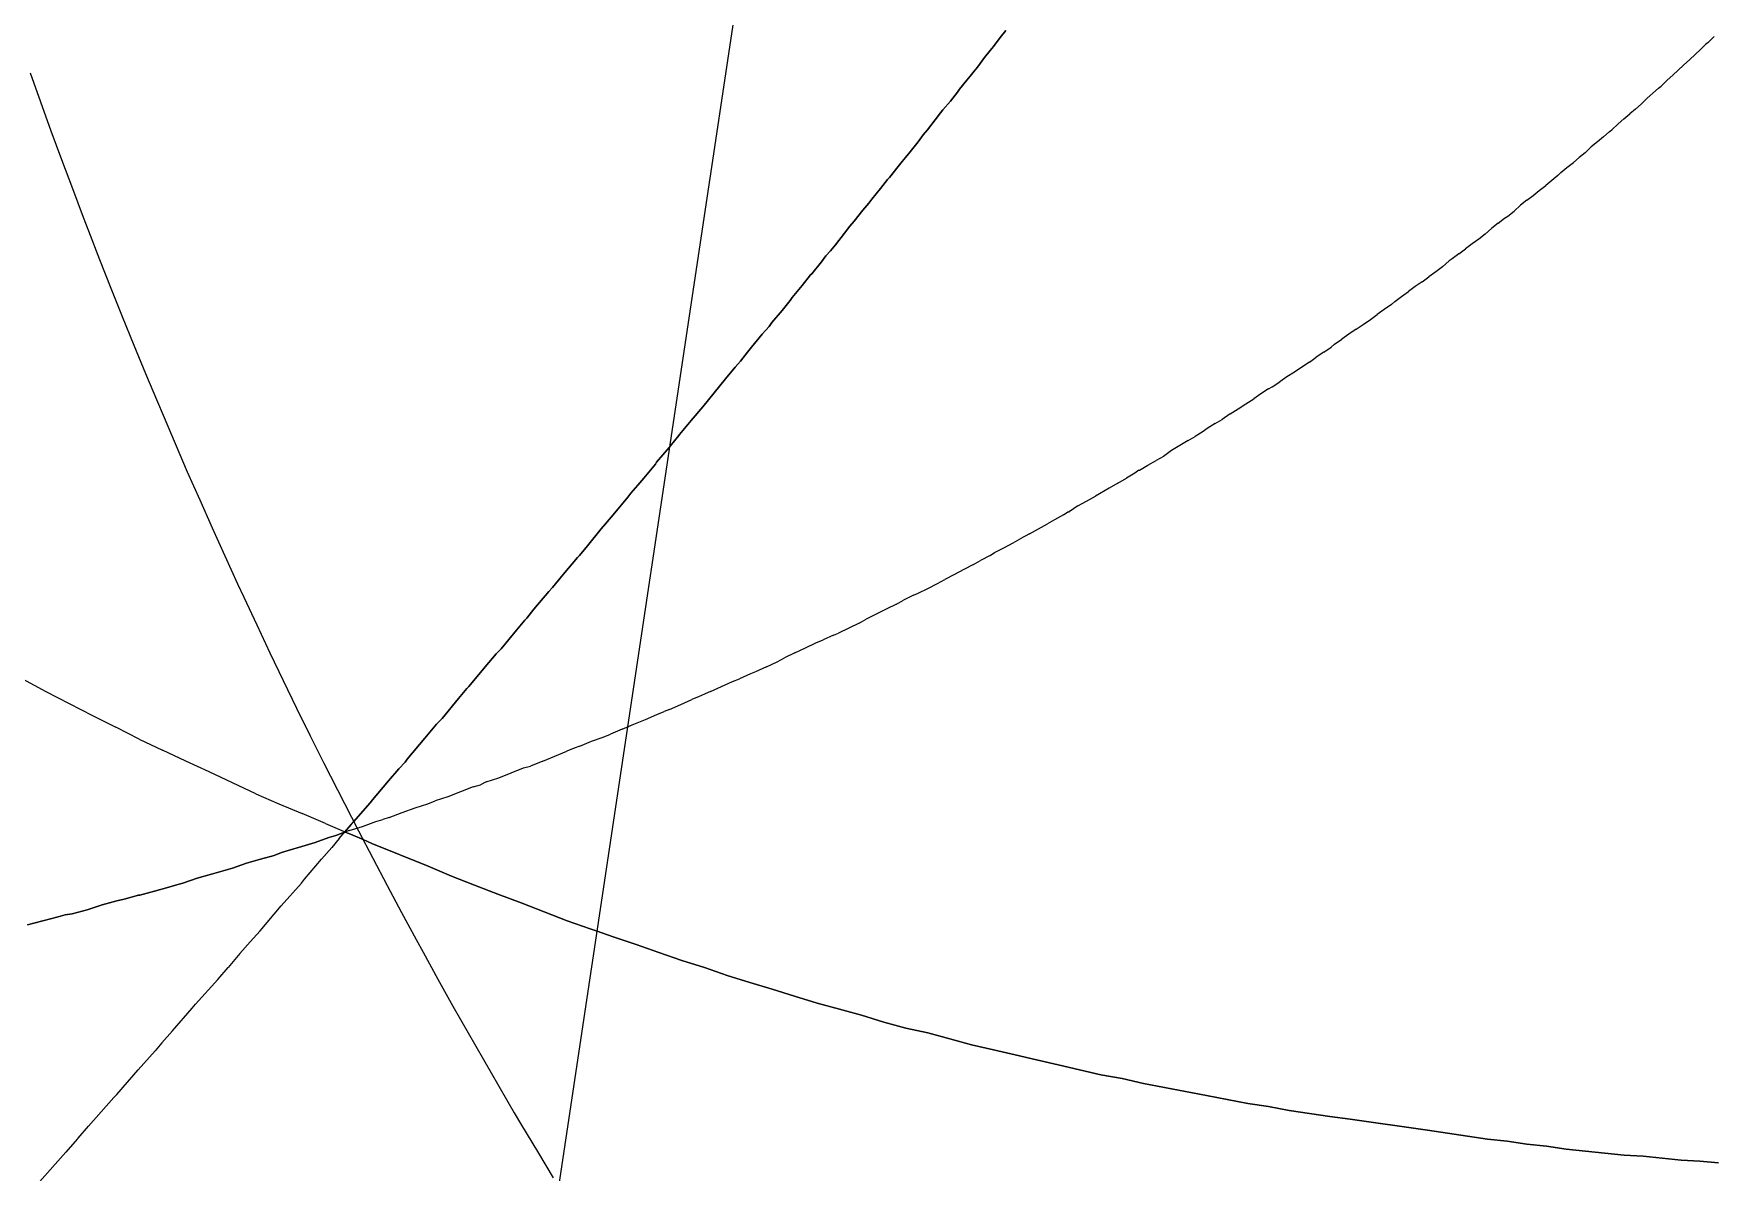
# Model space of a CAD drawing. Header units: metres. Extents: x 708058 to 716328, y 4237327 to 4243479.
# Drawn here: x 710501 to 711347, y 4238927 to 4239500 of the extents above; entities that cross this region are included whole.
import ezdxf

# ---------------------------------------------------------------- set-up
doc = ezdxf.new("R2010")
doc.units = ezdxf.units.M

msp = doc.modelspace()

# ---------------------------------------------------------------- linework, layer by layer
at = {"layer": 'AUX_DME IAT'}
msp.add_polyline3d([(710575.04, 4237648.03, 129.2), (711345.97, 4242786.67, 129.2)], dxfattribs=at)
at = {"layer": 'AUX_RECNET LEAL'}
msp.add_polyline3d([(710499.44, 4239480.71, 235.9), (710504.63, 4239466.11, 235.9), (710509.9, 4239451.54, 235.9), (710515.24, 4239437, 235.9), (710520.66, 4239422.49, 235.9), (710526.15, 4239408, 235.9), (710528.76, 4239401.18, 235.9), (710534.37, 4239386.74, 235.9), (710540.04, 4239372.32, 235.9), (710545.79, 4239357.94, 235.9), (710551.62, 4239343.58, 235.9), (710557.52, 4239329.26, 235.9), (710563.49, 4239314.97, 235.9), (710566.34, 4239308.24, 235.9), (710572.42, 4239293.99, 235.9), (710578.57, 4239279.77, 235.9), (710584.8, 4239265.59, 235.9), (710591.1, 4239251.44, 235.9), (710597.48, 4239237.32, 235.9), (710603.93, 4239223.23, 235.9), (710606.99, 4239216.6, 235.9), (710613.55, 4239202.57, 235.9), (710620.17, 4239188.56, 235.9), (710626.87, 4239174.6, 235.9), (710633.64, 4239160.66, 235.9), (710640.49, 4239146.76, 235.9), (710647.4, 4239132.9, 235.9), (710650.69, 4239126.38, 235.9), (710657.71, 4239112.57, 235.9), (710664.8, 4239098.79, 235.9), (710671.96, 4239085.06, 235.9), (710679.19, 4239071.36, 235.9), (710686.5, 4239057.7, 235.9), (710693.87, 4239044.07, 235.9), (710697.37, 4239037.66, 235.9), (710704.85, 4239024.09, 235.9), (710712.4, 4239010.57, 235.9), (710720.01, 4238997.08, 235.9), (710727.7, 4238983.63, 235.9), (710735.46, 4238970.21, 235.9), (710743.28, 4238956.84, 235.9), (710747, 4238950.56, 235.9), (710754.92, 4238937.25, 235.9), (710762.92, 4238923.98, 235.9)], dxfattribs=at)
at = {"layer": 'FINAL_AUX_DME ATE'}
for points in [[(710990.94, 4239502, 0), (710988.06, 4239498.5, 0), (710984.62, 4239494, 0), (710982.94, 4239492, 0), (710980.19, 4239488.5, 0), (710976.62, 4239483.5, 0), (710974.88, 4239481.5, 0), (710973, 4239479, 0), (710971.25, 4239477, 0), (710967.56, 4239472.5, 0), (710966.5, 4239471, 0), (710963.06, 4239466.5, 0), (710959.25, 4239462, 0), (710958, 4239460.5, 0), (710955.31, 4239457, 0), (710951.38, 4239452, 0), (710949.31, 4239449.5, 0), (710946.81, 4239446, 0), (710942.75, 4239441, 0), (710940.44, 4239438, 0), (710938.62, 4239436, 0), (710936.62, 4239433.5, 0), (710932.38, 4239428, 0), (710931.31, 4239427, 0), (710927.75, 4239422.5, 0), (710923.38, 4239417, 0), (710921.94, 4239415, 0), (710918.94, 4239411.5, 0), (710914.44, 4239406, 0), (710912.38, 4239403.5, 0), (710909.69, 4239400, 0), (710905.06, 4239394, 0), (710902.62, 4239391, 0), (710900.31, 4239388.5, 0), (710898, 4239385.5, 0), (710893.12, 4239379.5, 0), (710892.56, 4239379, 0), (710888.31, 4239373.5, 0), (710883.31, 4239367.5, 0), (710882.25, 4239366, 0), (710878.19, 4239361, 0), (710873, 4239355, 0), (710871.69, 4239353, 0), (710868.12, 4239349, 0), (710862.75, 4239342.5, 0), (710860.81, 4239340, 0), (710857.25, 4239335.5, 0), (710854.62, 4239332.5, 0), (710849.75, 4239326.5, 0), (710849.69, 4239326.5, 0), (710844.06, 4239319.5, 0), (710838.25, 4239312.5, 0), (710832.31, 4239305.5, 0), (710826.5, 4239298.5, 0), (710826.25, 4239298, 0), (710821.77, 4239292.62, 0), (710821.25, 4239292, 0), (710815, 4239284.5, 0), (710814.44, 4239283.5, 0), (710808.62, 4239276.5, 0), (710805.56, 4239273, 0), (710802, 4239269, 0), (710800.5, 4239267, 0), (710793.88, 4239259, 0), (710789.25, 4239253.5, 0), (710787.12, 4239251, 0), (710780.19, 4239242.5, 0), (710776.06, 4239237.5, 0), (710775.06, 4239236.5, 0), (710767.94, 4239228, 0), (710762.56, 4239221.5, 0), (710760.62, 4239219.5, 0), (710753.12, 4239210.5, 0), (710749.56, 4239206, 0), (710748.56, 4239205, 0), (710744.44, 4239200, 0), (710736.62, 4239190.5, 0), (710734.19, 4239188, 0), (710728.62, 4239181.5, 0), (710720.44, 4239171.5, 0), (710719.38, 4239170.5, 0), (710715.25, 4239165.5, 0), (710706.88, 4239155.5, 0), (710704.06, 4239152.5, 0), (710698.19, 4239145.5, 0), (710689.38, 4239135, 0), (710688.25, 4239133.5, 0), (710685.12, 4239130, 0), (710679.88, 4239124, 0), (710671.94, 4239114.5, 0), (710670.62, 4239113, 0), (710662.39, 4239103.47, 0), (710661.12, 4239102, 0), (710657.94, 4239098.33, 0), (710658.14, 4239098.24, 0), (710657.74, 4239098.09, 0), (710653.44, 4239096.5, 0), (710649.81, 4239095.5, 0)], [(710649.81, 4239095.5, 0), (710643, 4239093, 0), (710636.19, 4239091, 0), (710629.31, 4239089, 0), (710626.06, 4239088, 0), (710622.38, 4239086.5, 0), (710615.44, 4239084.5, 0), (710608.44, 4239082.5, 0), (710601.38, 4239080, 0), (710597.75, 4239079, 0), (710590.69, 4239077, 0), (710583.5, 4239075, 0), (710576.31, 4239072.5, 0), (710572.69, 4239071.5, 0), (710569.25, 4239070.5, 0), (710562, 4239068.5, 0), (710554.62, 4239066.5, 0), (710554.06, 4239066.5, 0), (710546.69, 4239064.5, 0), (710543.06, 4239063.5, 0), (710535.62, 4239061.5, 0), (710528.12, 4239059, 0), (710520.56, 4239057, 0), (710517, 4239056.5, 0), (710513.44, 4239055.5, 0), (710505.75, 4239053.5, 0), (710498.12, 4239051.5, 0)]]:
    msp.add_polyline3d(points, dxfattribs=at)
at = {"layer": 'FINAL_AUX_DME IAT'}
for points in [[(710657.94, 4239098.33, 0), (710661.12, 4239102, 0), (710662.39, 4239103.47, 0), (710670.62, 4239113, 0), (710671.94, 4239114.5, 0), (710679.88, 4239124, 0), (710685.12, 4239130, 0), (710688.25, 4239133.5, 0), (710689.38, 4239135, 0), (710698.19, 4239145.5, 0), (710704.06, 4239152.5, 0), (710706.88, 4239155.5, 0), (710715.25, 4239165.5, 0), (710719.38, 4239170.5, 0), (710720.44, 4239171.5, 0), (710728.62, 4239181.5, 0), (710734.19, 4239188, 0), (710736.62, 4239190.5, 0), (710744.44, 4239200, 0), (710748.56, 4239205, 0), (710749.56, 4239206, 0), (710753.12, 4239210.5, 0), (710760.62, 4239219.5, 0), (710762.56, 4239221.5, 0), (710767.94, 4239228, 0), (710775.06, 4239236.5, 0), (710776.06, 4239237.5, 0), (710780.19, 4239242.5, 0), (710787.12, 4239251, 0), (710789.25, 4239253.5, 0), (710793.88, 4239259, 0), (710800.5, 4239267, 0), (710802, 4239269, 0), (710805.56, 4239273, 0), (710808.62, 4239276.5, 0), (710814.44, 4239283.5, 0), (710815, 4239284.5, 0), (710821.25, 4239292, 0), (710821.77, 4239292.62, 0), (710826.25, 4239298, 0), (710826.5, 4239298.5, 0), (710832.31, 4239305.5, 0), (710838.25, 4239312.5, 0), (710844.06, 4239319.5, 0), (710849.69, 4239326.5, 0), (710849.75, 4239326.5, 0), (710854.62, 4239332.5, 0), (710857.25, 4239335.5, 0), (710860.81, 4239340, 0), (710862.75, 4239342.5, 0), (710868.12, 4239349, 0), (710871.69, 4239353, 0), (710873, 4239355, 0), (710878.19, 4239361, 0), (710882.25, 4239366, 0), (710883.31, 4239367.5, 0), (710888.31, 4239373.5, 0), (710892.56, 4239379, 0), (710893.12, 4239379.5, 0), (710898, 4239385.5, 0), (710900.31, 4239388.5, 0), (710902.62, 4239391, 0), (710905.06, 4239394, 0), (710909.69, 4239400, 0), (710912.38, 4239403.5, 0), (710914.44, 4239406, 0), (710918.94, 4239411.5, 0), (710921.94, 4239415, 0), (710923.38, 4239417, 0), (710927.75, 4239422.5, 0), (710931.31, 4239427, 0), (710932.38, 4239428, 0), (710936.62, 4239433.5, 0), (710938.62, 4239436, 0), (710940.44, 4239438, 0), (710942.75, 4239441, 0), (710946.81, 4239446, 0), (710949.31, 4239449.5, 0), (710951.38, 4239452, 0), (710955.31, 4239457, 0), (710958, 4239460.5, 0), (710959.25, 4239462, 0), (710963.06, 4239466.5, 0), (710966.5, 4239471, 0), (710967.56, 4239472.5, 0), (710971.25, 4239477, 0), (710973, 4239479, 0), (710974.88, 4239481.5, 0), (710976.62, 4239483.5, 0), (710980.19, 4239488.5, 0), (710982.94, 4239492, 0), (710984.62, 4239494, 0), (710988.06, 4239498.5, 0), (710990.94, 4239502, 0)], [(711349.94, 4238931.5, 0), (711340.56, 4238932.5, 0), (711331.06, 4238933, 0), (711321.56, 4238934, 0), (711312, 4238935, 0), (711302.38, 4238935.5, 0), (711292.69, 4238936.5, 0), (711282.94, 4238937.5, 0), (711273.12, 4238938.5, 0), (711263.31, 4238940, 0), (711253.44, 4238941, 0), (711243.5, 4238942.5, 0), (711233.5, 4238943.5, 0), (711223.44, 4238945, 0), (711213.38, 4238946.5, 0), (711203.25, 4238948, 0), (711164.31, 4238953.5, 0), (711154.12, 4238955, 0), (711143.88, 4238956.5, 0), (711133.56, 4238958, 0), (711123.25, 4238960, 0), (711112.81, 4238961.5, 0), (711102.38, 4238963.5, 0), (711091.94, 4238965.5, 0), (711081.38, 4238967.5, 0), (711070.81, 4238969.5, 0), (711060.19, 4238971.5, 0), (711049.56, 4238974, 0), (711038.81, 4238976, 0), (711028.06, 4238978.5, 0), (711017.31, 4238981, 0), (711006.44, 4238983.5, 0), (710995.56, 4238986, 0), (710984.62, 4238988.5, 0), (710973.69, 4238991, 0), (710962.69, 4238994, 0), (710951.62, 4238997, 0), (710940.56, 4238999.5, 0), (710929.44, 4239002.5, 0), (710918.25, 4239006, 0), (710907.06, 4239009, 0), (710895.81, 4239012, 0), (710884.5, 4239015.5, 0), (710873.19, 4239019, 0), (710861.88, 4239022.5, 0), (710850.5, 4239026, 0), (710839.06, 4239030, 0), (710827.62, 4239033.5, 0), (710816.12, 4239037.5, 0), (710804.62, 4239041.5, 0), (710793.12, 4239045.5, 0), (710785.11, 4239048.27, 0), (710781.56, 4239049.5, 0), (710769.94, 4239053.5, 0), (710758.31, 4239058, 0), (710746.69, 4239062.5, 0), (710735, 4239067, 0), (710723.31, 4239071.5, 0), (710711.62, 4239076, 0), (710699.88, 4239081, 0), (710671.5, 4239092.5, 0), (710667.09, 4239094.4, 0), (710659.88, 4239097.5, 0), (710658.14, 4239098.24, 0), (710657.94, 4239098.33, 0)]]:
    msp.add_polyline3d(points, dxfattribs=at)
at = {"layer": 'FINAL_AUX_LOC IAT'}
msp.add_polyline3d([(710498.12, 4239051.5, 0), (710505.75, 4239053.5, 0), (710513.44, 4239055.5, 0), (710517, 4239056.5, 0), (710520.56, 4239057, 0), (710528.12, 4239059, 0), (710535.62, 4239061.5, 0), (710543.06, 4239063.5, 0), (710546.69, 4239064.5, 0), (710554.06, 4239066.5, 0), (710554.62, 4239066.5, 0), (710562, 4239068.5, 0), (710569.25, 4239070.5, 0), (710572.69, 4239071.5, 0), (710576.31, 4239072.5, 0), (710583.5, 4239075, 0), (710590.69, 4239077, 0), (710597.75, 4239079, 0), (710601.38, 4239080, 0), (710608.44, 4239082.5, 0), (710615.44, 4239084.5, 0), (710622.38, 4239086.5, 0), (710626.06, 4239088, 0), (710629.31, 4239089, 0), (710636.19, 4239091, 0), (710643, 4239093, 0), (710649.81, 4239095.5, 0), (710653.44, 4239096.5, 0), (710657.74, 4239098.09, 0), (710658.14, 4239098.24, 0), (710659.88, 4239097.5, 0), (710667.09, 4239094.4, 0), (710671.5, 4239092.5, 0), (710699.88, 4239081, 0), (710711.62, 4239076, 0), (710723.31, 4239071.5, 0), (710735, 4239067, 0), (710746.69, 4239062.5, 0), (710758.31, 4239058, 0), (710769.94, 4239053.5, 0), (710781.56, 4239049.5, 0), (710785.11, 4239048.27, 0), (710793.12, 4239045.5, 0), (710804.62, 4239041.5, 0), (710816.12, 4239037.5, 0), (710827.62, 4239033.5, 0), (710839.06, 4239030, 0), (710850.5, 4239026, 0), (710861.88, 4239022.5, 0), (710873.19, 4239019, 0), (710884.5, 4239015.5, 0), (710895.81, 4239012, 0), (710907.06, 4239009, 0), (710918.25, 4239006, 0), (710929.44, 4239002.5, 0), (710940.56, 4238999.5, 0), (710951.62, 4238997, 0), (710962.69, 4238994, 0), (710973.69, 4238991, 0), (710984.62, 4238988.5, 0), (710995.56, 4238986, 0), (711006.44, 4238983.5, 0), (711017.31, 4238981, 0), (711028.06, 4238978.5, 0), (711038.81, 4238976, 0), (711049.56, 4238974, 0), (711060.19, 4238971.5, 0), (711070.81, 4238969.5, 0), (711081.38, 4238967.5, 0), (711091.94, 4238965.5, 0), (711102.38, 4238963.5, 0), (711112.81, 4238961.5, 0), (711123.25, 4238960, 0), (711133.56, 4238958, 0), (711143.88, 4238956.5, 0), (711154.12, 4238955, 0), (711164.31, 4238953.5, 0), (711203.25, 4238948, 0), (711213.38, 4238946.5, 0), (711223.44, 4238945, 0), (711233.5, 4238943.5, 0), (711243.5, 4238942.5, 0), (711253.44, 4238941, 0), (711263.31, 4238940, 0), (711273.12, 4238938.5, 0), (711282.94, 4238937.5, 0), (711292.69, 4238936.5, 0), (711302.38, 4238935.5, 0), (711312, 4238935, 0), (711321.56, 4238934, 0), (711331.06, 4238933, 0), (711340.56, 4238932.5, 0), (711349.94, 4238931.5, 0)], dxfattribs=at)
at = {"layer": 'INTERSECTIONS'}
for points in [[(710988.06, 4239498.5, 85.34), (710990.94, 4239502, 85.22)], [(710984.62, 4239494, 85.48), (710982.94, 4239492, 85.55)], [(710984.62, 4239494, 85.48), (710988.06, 4239498.5, 85.34)], [(711338.12, 4239490, 86.87), (711340.81, 4239492.5, 86.83)], [(711343.44, 4239495, 86.78), (711340.81, 4239492.5, 86.83)], [(711344.69, 4239496, 86.76), (711343.44, 4239495, 86.78)], [(711344.69, 4239496, 86.76), (711347.75, 4239499, 86.71)], [(710976.62, 4239483.5, 85.81), (710980.19, 4239488.5, 85.66)], [(710980.19, 4239488.5, 85.66), (710982.94, 4239492, 85.55)], [(711329.62, 4239482, 87.02), (711332.31, 4239484.5, 86.97)], [(711332.31, 4239484.5, 86.97), (711335.44, 4239487.5, 86.92)], [(711338.12, 4239490, 86.87), (711335.44, 4239487.5, 86.92)], [(710967.56, 4239472.5, 86.18), (710971.25, 4239477, 86.02)], [(710971.25, 4239477, 86.02), (710973, 4239479, 85.95)], [(710973, 4239479, 85.95), (710974.88, 4239481.5, 85.88)], [(710974.88, 4239481.5, 85.88), (710976.62, 4239483.5, 85.81)], [(711321, 4239474, 87.16), (711324.12, 4239477, 87.11)], [(711326.88, 4239479.5, 87.06), (711324.12, 4239477, 87.11)], [(711329.62, 4239482, 87.02), (711326.88, 4239479.5, 87.06)], [(710963.06, 4239466.5, 86.36), (710966.5, 4239471, 86.22)], [(710967.56, 4239472.5, 86.18), (710966.5, 4239471, 86.22)], [(711310.94, 4239465, 87.34), (711314.06, 4239468, 87.28)], [(711316.88, 4239470.5, 87.23), (711314.06, 4239468, 87.28)], [(711316.88, 4239470.5, 87.23), (711319.69, 4239473, 87.19)], [(711319.69, 4239473, 87.19), (711321, 4239474, 87.16)], [(710955.31, 4239457, 86.68), (710958, 4239460.5, 86.57)], [(710959.25, 4239462, 86.52), (710958, 4239460.5, 86.57)], [(710959.25, 4239462, 86.52), (710963.06, 4239466.5, 86.36)], [(711302.31, 4239457.5, 87.48), (711305.19, 4239460, 87.43)], [(711308.06, 4239462.5, 87.39), (711305.19, 4239460, 87.43)], [(711310.94, 4239465, 87.34), (711308.06, 4239462.5, 87.39)], [(710951.38, 4239452, 86.84), (710949.31, 4239449.5, 86.92)], [(710951.38, 4239452, 86.84), (710955.31, 4239457, 86.68)], [(711291.94, 4239448.5, 87.66), (711294.88, 4239451, 87.61)], [(711294.88, 4239451, 87.61), (711296.25, 4239452, 87.59)], [(711299.44, 4239455, 87.53), (711296.25, 4239452, 87.59)], [(711302.31, 4239457.5, 87.48), (711299.44, 4239455, 87.53)], [(710942.75, 4239441, 87.19), (710946.81, 4239446, 87.03)], [(710946.81, 4239446, 87.03), (710949.31, 4239449.5, 86.92)], [(711282.81, 4239440.5, 87.82), (711285.81, 4239443.5, 87.77)], [(711289, 4239446, 87.71), (711285.81, 4239443.5, 87.77)], [(711291.94, 4239448.5, 87.66), (711289, 4239446, 87.71)], [(710932.38, 4239428, 87.62), (710936.62, 4239433.5, 87.44)], [(710936.62, 4239433.5, 87.44), (710938.62, 4239436, 87.36)], [(710938.62, 4239436, 87.36), (710940.44, 4239438, 87.29)], [(710940.44, 4239438, 87.29), (710942.75, 4239441, 87.19)], [(711273.56, 4239433, 87.98), (711276.81, 4239435.5, 87.92)], [(711279.81, 4239438, 87.87), (711276.81, 4239435.5, 87.92)], [(711282.81, 4239440.5, 87.82), (711279.81, 4239438, 87.87)], [(710927.75, 4239422.5, 87.81), (710931.31, 4239427, 87.66)], [(710932.38, 4239428, 87.62), (710931.31, 4239427, 87.66)], [(711266, 4239426.5, 88.11), (711262.88, 4239424, 88.17)], [(711269.06, 4239429, 88.06), (711266, 4239426.5, 88.11)], [(711270.5, 4239430.5, 88.03), (711269.06, 4239429, 88.06)], [(711270.5, 4239430.5, 88.03), (711273.56, 4239433, 87.98)], [(710921.94, 4239415, 88.05), (710923.38, 4239417, 87.99)], [(710923.38, 4239417, 87.99), (710927.75, 4239422.5, 87.81)], [(711253.38, 4239416.5, 88.33), (711250.19, 4239414, 88.39)], [(711253.38, 4239416.5, 88.33), (711256.5, 4239419, 88.28)], [(711256.5, 4239419, 88.28), (711259.62, 4239421.5, 88.22)], [(711259.62, 4239421.5, 88.22), (711262.88, 4239424, 88.17)], [(710914.44, 4239406, 88.36), (710918.94, 4239411.5, 88.17)], [(710918.94, 4239411.5, 88.17), (710921.94, 4239415, 88.05)], [(711242.19, 4239407.5, 88.52), (711243.75, 4239408.5, 88.5)], [(711243.75, 4239408.5, 88.5), (711246.94, 4239411, 88.44)], [(711250.19, 4239414, 88.39), (711246.94, 4239411, 88.44)], [(710905.06, 4239394, 88.75), (710909.69, 4239400, 88.56)], [(710909.69, 4239400, 88.56), (710912.38, 4239403.5, 88.44)], [(710914.44, 4239406, 88.36), (710912.38, 4239403.5, 88.44)], [(711232.44, 4239399.5, 88.7), (711229.12, 4239397, 88.75)], [(711232.44, 4239399.5, 88.7), (711235.75, 4239402.5, 88.64)], [(711239, 4239405, 88.58), (711235.75, 4239402.5, 88.64)], [(711239, 4239405, 88.58), (711242.19, 4239407.5, 88.52)], [(710902.62, 4239391, 88.85), (710900.31, 4239388.5, 88.95)], [(710902.62, 4239391, 88.85), (710905.06, 4239394, 88.75)], [(711219.19, 4239389.5, 88.93), (711222.5, 4239392, 88.87)], [(711225.81, 4239394.5, 88.81), (711222.5, 4239392, 88.87)], [(711229.12, 4239397, 88.75), (711225.81, 4239394.5, 88.81)], [(710893.12, 4239379.5, 89.24), (710898, 4239385.5, 89.04)], [(710900.31, 4239388.5, 88.95), (710898, 4239385.5, 89.04)], [(711210.88, 4239383, 89.07), (711207.44, 4239380.5, 89.13)], [(711210.88, 4239383, 89.07), (711214.25, 4239386, 89.01)], [(711215.81, 4239387, 88.99), (711214.25, 4239386, 89.01)], [(711219.19, 4239389.5, 88.93), (711215.81, 4239387, 88.99)], [(710888.31, 4239373.5, 89.44), (710892.56, 4239379, 89.27)], [(710893.12, 4239379.5, 89.24), (710892.56, 4239379, 89.27)], [(711200.62, 4239375.5, 89.25), (711197.19, 4239373, 89.31)], [(711200.62, 4239375.5, 89.25), (711204.06, 4239378, 89.19)], [(711207.44, 4239380.5, 89.13), (711204.06, 4239378, 89.19)], [(710878.19, 4239361, 89.86), (710882.25, 4239366, 89.7)], [(710882.25, 4239366, 89.7), (710883.31, 4239367.5, 89.65)], [(710883.31, 4239367.5, 89.65), (710888.31, 4239373.5, 89.44)], [(711186.81, 4239365.5, 89.5), (711190.31, 4239368, 89.43)], [(711190.31, 4239368, 89.43), (711193.69, 4239370.5, 89.37)], [(711197.19, 4239373, 89.31), (711193.69, 4239370.5, 89.37)], [(710873, 4239355, 90.08), (710878.19, 4239361, 89.86)], [(711174.56, 4239356.5, 89.71), (711178, 4239359, 89.65)], [(711181.56, 4239361.5, 89.59), (711178, 4239359, 89.65)], [(711185.12, 4239364, 89.53), (711181.56, 4239361.5, 89.59)], [(711186.81, 4239365.5, 89.5), (711185.12, 4239364, 89.53)], [(710862.75, 4239342.5, 90.51), (710868.12, 4239349, 90.28)], [(710868.12, 4239349, 90.28), (710871.69, 4239353, 90.14)], [(710873, 4239355, 90.08), (710871.69, 4239353, 90.14)], [(711163.69, 4239349, 89.9), (711160.25, 4239346.5, 89.97)], [(711167.31, 4239351.5, 89.84), (711163.69, 4239349, 89.9)], [(711167.31, 4239351.5, 89.84), (711170.94, 4239354, 89.78)], [(711170.94, 4239354, 89.78), (711174.56, 4239356.5, 89.71)], [(710860.81, 4239340, 90.59), (710862.75, 4239342.5, 90.51)], [(711151.06, 4239340, 90.13), (711154.81, 4239342.5, 90.06)], [(711154.81, 4239342.5, 90.06), (711156.56, 4239344, 90.03)], [(711156.56, 4239344, 90.03), (711160.25, 4239346.5, 89.97)], [(710849.75, 4239326.5, 91.05), (710854.62, 4239332.5, 90.85)], [(710854.62, 4239332.5, 90.85), (710857.25, 4239335.5, 90.74)], [(710857.25, 4239335.5, 90.74), (710860.81, 4239340, 90.59)], [(711140.06, 4239332.5, 90.32), (711136.25, 4239330, 90.39)], [(711143.88, 4239335, 90.26), (711140.06, 4239332.5, 90.32)], [(711143.88, 4239335, 90.26), (711147.31, 4239337.5, 90.19)], [(711151.06, 4239340, 90.13), (711147.31, 4239337.5, 90.19)], [(710844.06, 4239319.5, 91.29), (710849.69, 4239326.5, 91.05)], [(710849.69, 4239326.5, 91.05), (710849.75, 4239326.5, 91.05)], [(711125.06, 4239322.5, 90.59), (711128.94, 4239325, 90.52)], [(711132.44, 4239327.5, 90.46), (711128.94, 4239325, 90.52)], [(711136.25, 4239330, 90.39), (711132.44, 4239327.5, 90.46)], [(710838.25, 4239312.5, 91.53), (710844.06, 4239319.5, 91.29)], [(711111.88, 4239314, 90.82), (711115.81, 4239316.5, 90.75)], [(711119.31, 4239319, 90.69), (711115.81, 4239316.5, 90.75)], [(711123.25, 4239321.5, 90.62), (711119.31, 4239319, 90.69)], [(711123.25, 4239321.5, 90.62), (711125.06, 4239322.5, 90.59)], [(710832.31, 4239305.5, 91.78), (710838.25, 4239312.5, 91.53)], [(710838.25, 4239312.5, 91.53), (710838.25, 4239312.5, 91.53)], [(711103.94, 4239309, 90.97), (711099.88, 4239306, 91.04)], [(711103.94, 4239309, 90.97), (711107.94, 4239311.5, 90.9)], [(711107.94, 4239311.5, 90.9), (711111.88, 4239314, 90.82)], [(710821.25, 4239292, 92.25), (710826.25, 4239298, 92.04)], [(710826.5, 4239298.5, 92.03), (710826.25, 4239298, 92.04)], [(710826.5, 4239298.5, 92.03), (710832.31, 4239305.5, 91.78)], [(711090.38, 4239300, 91.21), (711086.25, 4239297.5, 91.28)], [(711092.31, 4239301.5, 91.18), (711090.38, 4239300, 91.21)], [(711096.38, 4239304, 91.1), (711092.31, 4239301.5, 91.18)], [(711096.38, 4239304, 91.1), (711099.88, 4239306, 91.04)], [(710815, 4239284.5, 92.51), (710821.25, 4239292, 92.25)], [(711074.44, 4239290.5, 91.5), (711070.25, 4239287.5, 91.57)], [(711078.62, 4239293, 91.42), (711074.44, 4239290.5, 91.5)], [(711082.75, 4239295.5, 91.35), (711078.62, 4239293, 91.42)], [(711082.75, 4239295.5, 91.35), (711086.25, 4239297.5, 91.28)], [(710808.62, 4239276.5, 92.78), (710814.44, 4239283.5, 92.53)], [(710814.44, 4239283.5, 92.53), (710815, 4239284.5, 92.51)], [(711058.19, 4239280.5, 91.79), (711062.44, 4239283, 91.71)], [(711062.44, 4239283, 91.71), (711066.69, 4239285.5, 91.63)], [(711070.25, 4239287.5, 91.57), (711066.69, 4239285.5, 91.63)], [(710805.56, 4239273, 92.91), (710802, 4239269, 93.06)], [(710805.56, 4239273, 92.91), (710808.62, 4239276.5, 92.78)], [(711047.25, 4239274, 91.98), (711042.94, 4239271.5, 92.06)], [(711047.25, 4239274, 91.98), (711051.62, 4239276.5, 91.91)], [(711055.94, 4239279, 91.83), (711051.62, 4239276.5, 91.91)], [(711057.94, 4239280.5, 91.79), (711055.94, 4239279, 91.83)], [(711057.94, 4239280.5, 91.79), (711058.19, 4239280.5, 91.79)], [(710793.88, 4239259, 93.4), (710800.5, 4239267, 93.12)], [(710800.5, 4239267, 93.12), (710802, 4239269, 93.06)], [(711027.19, 4239262.5, 92.35), (711031.62, 4239265, 92.27)], [(711031.62, 4239265, 92.27), (711036.06, 4239267.5, 92.19)], [(711042.94, 4239271.5, 92.06), (711036.06, 4239267.5, 92.19)], [(710789.25, 4239253.5, 93.59), (710793.88, 4239259, 93.4)], [(711020, 4239258, 92.48), (711015.5, 4239255.5, 92.56)], [(711020, 4239258, 92.48), (711022.12, 4239259.5, 92.44)], [(711022.12, 4239259.5, 92.44), (711022.75, 4239259.5, 92.43)], [(711027.19, 4239262.5, 92.35), (711022.75, 4239259.5, 92.43)], [(710780.19, 4239242.5, 93.98), (710787.12, 4239251, 93.68)], [(710789.25, 4239253.5, 93.59), (710787.12, 4239251, 93.68)], [(711002.75, 4239248.5, 92.79), (710998.12, 4239246, 92.87)], [(711002.75, 4239248.5, 92.79), (711007.38, 4239251, 92.71)], [(711007.38, 4239251, 92.71), (711011.94, 4239253.5, 92.62)], [(711015.5, 4239255.5, 92.56), (711011.94, 4239253.5, 92.62)], [(710780.19, 4239242.5, 93.98), (710776.06, 4239237.5, 94.15)], [(710982.94, 4239237.5, 93.15), (710985.19, 4239239, 93.11)], [(710985.19, 4239239, 93.11), (710989.88, 4239241.5, 93.02)], [(710989.88, 4239241.5, 93.02), (710994.56, 4239244, 92.94)], [(710994.56, 4239244, 92.94), (710998.12, 4239246, 92.87)], [(710767.94, 4239228, 94.49), (710775.06, 4239236.5, 94.19)], [(710775.06, 4239236.5, 94.19), (710776.06, 4239237.5, 94.15)], [(710969.81, 4239230.5, 93.39), (710965, 4239228, 93.48)], [(710974.56, 4239233, 93.3), (710969.81, 4239230.5, 93.39)], [(710974.56, 4239233, 93.3), (710978.19, 4239235, 93.24)], [(710982.94, 4239237.5, 93.15), (710978.19, 4239235, 93.24)], [(710762.56, 4239221.5, 94.72), (710767.94, 4239228, 94.49)], [(710951.62, 4239221, 93.72), (710956.5, 4239223.5, 93.63)], [(710956.5, 4239223.5, 93.63), (710960.12, 4239225.5, 93.56)], [(710965, 4239228, 93.48), (710960.12, 4239225.5, 93.56)], [(710753.12, 4239210.5, 95.12), (710760.62, 4239219.5, 94.8)], [(710760.62, 4239219.5, 94.8), (710762.56, 4239221.5, 94.72)], [(710935.75, 4239213, 94.01), (710939.38, 4239215, 93.94)], [(710944.31, 4239217.5, 93.85), (710939.38, 4239215, 93.94)], [(710944.31, 4239217.5, 93.85), (710946.69, 4239218.5, 93.81)], [(710946.69, 4239218.5, 93.81), (710951.62, 4239221, 93.72)], [(710744.44, 4239200, 95.49), (710748.56, 4239205, 95.31)], [(710749.56, 4239206, 95.27), (710748.56, 4239205, 95.31)], [(710749.56, 4239206, 95.27), (710753.12, 4239210.5, 95.12)], [(710916.94, 4239203.5, 94.35), (710920.56, 4239205.5, 94.29)], [(710925.62, 4239208, 94.19), (710920.56, 4239205.5, 94.29)], [(710930.69, 4239210.5, 94.1), (710925.62, 4239208, 94.19)], [(710935.75, 4239213, 94.01), (710930.69, 4239210.5, 94.1)], [(710736.62, 4239190.5, 95.82), (710744.44, 4239200, 95.49)], [(710904.12, 4239197.5, 94.59), (710898.94, 4239195, 94.68)], [(710904.12, 4239197.5, 94.59), (710906.62, 4239198.5, 94.54)], [(710911.75, 4239201, 94.45), (710906.62, 4239198.5, 94.54)], [(710916.94, 4239203.5, 94.35), (710911.75, 4239201, 94.45)], [(710728.62, 4239181.5, 96.16), (710734.19, 4239188, 95.92)], [(710734.19, 4239188, 95.92), (710736.62, 4239190.5, 95.82)], [(710884.69, 4239188.5, 94.95), (710879.38, 4239186, 95.04)], [(710884.69, 4239188.5, 94.95), (710890, 4239191, 94.85)], [(710890, 4239191, 94.85), (710895.25, 4239193.5, 94.75)], [(710895.25, 4239193.5, 94.75), (710898.94, 4239195, 94.68)], [(710720.44, 4239171.5, 96.5), (710728.62, 4239181.5, 96.16)], [(710870.31, 4239181.5, 95.21), (710864.88, 4239179, 95.31)], [(710870.31, 4239181.5, 95.21), (710875.69, 4239184, 95.11)], [(710875.69, 4239184, 95.11), (710879.38, 4239186, 95.04)], [(710495.62, 4239175.5, 102.6), (710507.38, 4239169, 102.35)], [(710720.44, 4239171.5, 96.5), (710719.38, 4239170.5, 96.55)], [(710842.06, 4239169, 95.73), (710847.62, 4239171.5, 95.63)], [(710847.62, 4239171.5, 95.63), (710853.19, 4239174, 95.53)], [(710853.19, 4239174, 95.53), (710856.81, 4239175.5, 95.46)], [(710862.31, 4239178, 95.36), (710856.81, 4239175.5, 95.46)], [(710864.88, 4239179, 95.31), (710862.31, 4239178, 95.36)], [(710507.38, 4239169, 102.35), (710519.12, 4239163, 102.1)], [(710519.12, 4239163, 102.1), (710530.88, 4239157, 101.85)], [(710706.88, 4239155.5, 97.08), (710715.25, 4239165.5, 96.72)], [(710715.25, 4239165.5, 96.72), (710719.38, 4239170.5, 96.55)], [(710827.12, 4239162.5, 96.01), (710832.81, 4239165, 95.9)], [(710836.44, 4239166.5, 95.84), (710832.81, 4239165, 95.9)], [(710842.06, 4239169, 95.73), (710836.44, 4239166.5, 95.84)], [(710530.88, 4239157, 101.85), (710542.62, 4239151, 101.6)], [(710704.06, 4239152.5, 97.2), (710706.88, 4239155.5, 97.08)], [(710803.56, 4239152.5, 96.44), (710809.31, 4239155, 96.34)], [(710809.31, 4239155, 96.34), (710815.12, 4239157.5, 96.23)], [(710815.12, 4239157.5, 96.23), (710818.75, 4239159, 96.16)], [(710821.44, 4239160, 96.11), (710818.75, 4239159, 96.16)], [(710821.44, 4239160, 96.11), (710827.12, 4239162.5, 96.01)], [(710554.38, 4239145, 101.35), (710542.62, 4239151, 101.6)], [(710704.06, 4239152.5, 97.2), (710698.19, 4239145.5, 97.45)], [(710782.25, 4239144, 96.84), (710788.12, 4239146, 96.73)], [(710788.12, 4239146, 96.73), (710791.81, 4239147.5, 96.66)], [(710797.69, 4239150, 96.55), (710791.81, 4239147.5, 96.66)], [(710797.69, 4239150, 96.55), (710803.56, 4239152.5, 96.44)], [(710554.38, 4239145, 101.35), (710566.12, 4239139.5, 101.1)], [(710577.88, 4239134, 100.85), (710566.12, 4239139.5, 101.1)], [(710689.38, 4239135, 97.82), (710698.19, 4239145.5, 97.45)], [(710763.75, 4239136.5, 97.18), (710769.75, 4239139, 97.07)], [(710773.44, 4239140.5, 97), (710769.75, 4239139, 97.07)], [(710776.25, 4239141.5, 96.95), (710773.44, 4239140.5, 97)], [(710776.25, 4239141.5, 96.95), (710782.25, 4239144, 96.84)], [(710589.62, 4239128.5, 100.6), (710577.88, 4239134, 100.85)], [(710679.88, 4239124, 98.23), (710685.12, 4239130, 98.01)], [(710685.12, 4239130, 98.01), (710688.25, 4239133.5, 97.87)], [(710688.25, 4239133.5, 97.87), (710689.38, 4239135, 97.82)], [(710741.69, 4239128, 97.6), (710747.88, 4239130.5, 97.48)], [(710747.88, 4239130.5, 97.48), (710751.5, 4239131.5, 97.41)], [(710757.62, 4239134, 97.3), (710751.5, 4239131.5, 97.41)], [(710757.62, 4239134, 97.3), (710763.75, 4239136.5, 97.18)], [(710601.31, 4239123, 100.36), (710589.62, 4239128.5, 100.6)], [(710613.06, 4239117.5, 100.11), (710601.31, 4239123, 100.36)], [(710671.94, 4239114.5, 98.57), (710679.88, 4239124, 98.23)], [(710722.56, 4239121, 97.95), (710716.25, 4239118.5, 98.07)], [(710722.56, 4239121, 97.95), (710726.25, 4239122, 97.88)], [(710729.19, 4239123.5, 97.83), (710726.25, 4239122, 97.88)], [(710729.19, 4239123.5, 97.83), (710735.5, 4239125.5, 97.71)], [(710735.5, 4239125.5, 97.71), (710741.69, 4239128, 97.6)], [(710613.06, 4239117.5, 100.11), (710624.75, 4239112.5, 99.86)], [(710624.75, 4239112.5, 99.86), (710636.5, 4239107.5, 99.61)], [(710661.12, 4239102, 99.03), (710670.62, 4239113, 98.62)], [(710670.62, 4239113, 98.62), (710671.94, 4239114.5, 98.57)], [(710693.31, 4239110.5, 98.5), (710699.81, 4239112.5, 98.38)], [(710699.81, 4239112.5, 98.38), (710703.44, 4239114, 98.31)], [(710709.88, 4239116, 98.19), (710703.44, 4239114, 98.31)], [(710716.25, 4239118.5, 98.07), (710709.88, 4239116, 98.19)], [(710648.19, 4239102.5, 99.37), (710636.5, 4239107.5, 99.61)], [(710666.88, 4239101, 99), (710673.5, 4239103.5, 98.87)], [(710673.5, 4239103.5, 98.87), (710677.12, 4239104.5, 98.8)], [(710680.25, 4239105.5, 98.74), (710677.12, 4239104.5, 98.8)], [(710680.25, 4239105.5, 98.74), (710686.81, 4239108, 98.62)], [(710686.81, 4239108, 98.62), (710693.31, 4239110.5, 98.5)], [(710649.81, 4239095.5, 99.32), (710643, 4239093, 99.44)], [(710648.19, 4239102.5, 99.37), (710659.88, 4239097.5, 99.12)], [(710649.81, 4239095.5, 99.32), (710653.44, 4239096.5, 99.25)], [(710655.06, 4239095, 99.28), (710651.44, 4239090.5, 99.44)], [(710660.19, 4239099, 99.12), (710653.44, 4239096.5, 99.25)], [(710655.06, 4239095, 99.28), (710661.12, 4239102, 99.03)], [(710671.5, 4239092.5, 98.88), (710659.88, 4239097.5, 99.12)], [(710660.19, 4239099, 99.12), (710666.88, 4239101, 99)], [(710622.38, 4239086.5, 99.83), (710615.44, 4239084.5, 99.96)], [(710626.06, 4239088, 99.76), (710622.38, 4239086.5, 99.83)], [(710626.06, 4239088, 99.76), (710629.31, 4239089, 99.7)], [(710629.31, 4239089, 99.7), (710636.19, 4239091, 99.57)], [(710643, 4239093, 99.44), (710636.19, 4239091, 99.57)], [(710646.12, 4239084.5, 99.67), (710651.44, 4239090.5, 99.44)], [(710699.88, 4239081, 98.28), (710671.5, 4239092.5, 98.88)], [(710597.75, 4239079, 100.3), (710590.69, 4239077, 100.43)], [(710601.38, 4239080, 100.23), (710597.75, 4239079, 100.3)], [(710601.38, 4239080, 100.23), (710608.44, 4239082.5, 100.1)], [(710608.44, 4239082.5, 100.1), (710615.44, 4239084.5, 99.96)], [(710637.62, 4239074.5, 100.03), (710646.12, 4239084.5, 99.67)], [(710699.88, 4239081, 98.28), (710711.62, 4239076, 98.04)], [(710569.25, 4239070.5, 100.84), (710562, 4239068.5, 100.97)], [(710572.69, 4239071.5, 100.77), (710569.25, 4239070.5, 100.84)], [(710576.31, 4239072.5, 100.7), (710572.69, 4239071.5, 100.77)], [(710576.31, 4239072.5, 100.7), (710583.5, 4239075, 100.57)], [(710583.5, 4239075, 100.57), (710590.69, 4239077, 100.43)], [(710636.12, 4239072.5, 100.09), (710625.88, 4239061, 100.53)], [(710636.12, 4239072.5, 100.09), (710637.62, 4239074.5, 100.03)], [(710711.62, 4239076, 98.04), (710723.31, 4239071.5, 97.79)], [(710723.31, 4239071.5, 97.79), (710735, 4239067, 97.55)], [(710528.12, 4239059, 101.62), (710535.62, 4239061.5, 101.47)], [(710543.06, 4239063.5, 101.33), (710535.62, 4239061.5, 101.47)], [(710546.69, 4239064.5, 101.26), (710543.06, 4239063.5, 101.33)], [(710546.69, 4239064.5, 101.26), (710554.06, 4239066.5, 101.12)], [(710554.62, 4239066.5, 101.11), (710554.06, 4239066.5, 101.12)], [(710554.62, 4239066.5, 101.11), (710562, 4239068.5, 100.97)], [(710746.69, 4239062.5, 97.3), (710735, 4239067, 97.55)], [(710746.69, 4239062.5, 97.3), (710758.31, 4239058, 97.06)], [(710498.12, 4239051.5, 102.19), (710505.75, 4239053.5, 102.04)], [(710513.44, 4239055.5, 101.89), (710505.75, 4239053.5, 102.04)], [(710517, 4239056.5, 101.83), (710513.44, 4239055.5, 101.89)], [(710517, 4239056.5, 101.83), (710520.56, 4239057, 101.76)], [(710520.56, 4239057, 101.76), (710528.12, 4239059, 101.62)], [(710615.31, 4239048.5, 100.98), (710625.88, 4239061, 100.53)], [(710769.94, 4239053.5, 96.82), (710758.31, 4239058, 97.06)], [(710781.56, 4239049.5, 96.57), (710769.94, 4239053.5, 96.82)], [(710610.25, 4239043, 101.19), (710615.31, 4239048.5, 100.98)], [(710793.12, 4239045.5, 96.33), (710781.56, 4239049.5, 96.57)], [(710804.62, 4239041.5, 96.09), (710793.12, 4239045.5, 96.33)], [(710605, 4239037, 101.42), (710599.19, 4239030, 101.66)], [(710605, 4239037, 101.42), (710610.25, 4239043, 101.19)], [(710816.12, 4239037.5, 95.85), (710804.62, 4239041.5, 96.09)], [(710827.62, 4239033.5, 95.62), (710816.12, 4239037.5, 95.85)], [(710594, 4239024, 101.88), (710599.19, 4239030, 101.66)], [(710839.06, 4239030, 95.38), (710827.62, 4239033.5, 95.62)], [(710839.06, 4239030, 95.38), (710850.5, 4239026, 95.14)], [(710582.75, 4239011.5, 102.36), (710594, 4239024, 101.88)], [(710861.88, 4239022.5, 94.91), (710850.5, 4239026, 95.14)], [(710873.19, 4239019, 94.67), (710861.88, 4239022.5, 94.91)], [(710884.5, 4239015.5, 94.44), (710873.19, 4239019, 94.67)], [(710581.06, 4239009.5, 102.43), (710582.75, 4239011.5, 102.36)], [(710895.81, 4239012, 94.2), (710884.5, 4239015.5, 94.44)], [(710907.06, 4239009, 93.97), (710895.81, 4239012, 94.2)], [(710571.12, 4238998, 102.85), (710581.06, 4239009.5, 102.43)], [(710918.25, 4239006, 93.74), (710907.06, 4239009, 93.97)], [(710929.44, 4239002.5, 93.51), (710918.25, 4239006, 93.74)], [(710929.44, 4239002.5, 93.51), (710940.56, 4238999.5, 93.28)], [(710565.81, 4238992, 103.08), (710571.12, 4238998, 102.85)], [(710940.56, 4238999.5, 93.28), (710951.62, 4238997, 93.05)], [(710951.62, 4238997, 93.05), (710962.69, 4238994, 92.83)], [(710962.69, 4238994, 92.83), (710973.69, 4238991, 92.6)], [(710562.38, 4238988, 103.23), (710553.88, 4238978.5, 103.59)], [(710565.81, 4238992, 103.08), (710562.38, 4238988, 103.23)], [(710984.62, 4238988.5, 92.38), (710973.69, 4238991, 92.6)], [(710984.62, 4238988.5, 92.38), (710995.56, 4238986, 92.15)], [(711006.44, 4238983.5, 91.93), (710995.56, 4238986, 92.15)], [(710543.06, 4238966, 104.05), (710553.88, 4238978.5, 103.59)], [(711017.31, 4238981, 91.71), (711006.44, 4238983.5, 91.93)], [(711017.31, 4238981, 91.71), (711028.06, 4238978.5, 91.49)], [(711038.81, 4238976, 91.27), (711028.06, 4238978.5, 91.49)], [(711049.56, 4238974, 91.05), (711038.81, 4238976, 91.27)], [(711049.56, 4238974, 91.05), (711060.19, 4238971.5, 90.83)], [(711070.81, 4238969.5, 90.62), (711060.19, 4238971.5, 90.83)], [(711081.38, 4238967.5, 90.4), (711070.81, 4238969.5, 90.62)], [(710528.81, 4238950, 104.65), (710541.56, 4238964.5, 104.11)], [(710541.56, 4238964.5, 104.11), (710543.06, 4238966, 104.05)], [(711081.38, 4238967.5, 90.4), (711091.94, 4238965.5, 90.19)], [(711091.94, 4238965.5, 90.19), (711102.38, 4238963.5, 89.97)], [(711102.38, 4238963.5, 89.97), (711112.81, 4238961.5, 89.76)], [(711123.25, 4238960, 89.55), (711112.81, 4238961.5, 89.76)], [(711133.56, 4238958, 89.34), (711123.25, 4238960, 89.55)], [(711133.56, 4238958, 89.34), (711143.88, 4238956.5, 89.13)], [(711154.12, 4238955, 88.92), (711143.88, 4238956.5, 89.13)], [(711164.31, 4238953.5, 88.72), (711154.12, 4238955, 88.92)], [(711203.25, 4238948, 87.93), (711164.31, 4238953.5, 88.72)], [(710523.06, 4238943.5, 104.9), (710517.44, 4238937, 105.14)], [(710523.56, 4238944, 104.88), (710523.06, 4238943.5, 104.9)], [(710523.56, 4238944, 104.88), (710528.81, 4238950, 104.65)], [(711203.25, 4238948, 87.93), (711213.38, 4238946.5, 87.73)], [(711213.38, 4238946.5, 87.73), (711223.44, 4238945, 87.52)], [(711233.5, 4238943.5, 87.32), (711223.44, 4238945, 87.52)], [(711243.5, 4238942.5, 87.12), (711233.5, 4238943.5, 87.32)], [(710504.12, 4238922, 105.71), (710517.44, 4238937, 105.14)], [(711253.44, 4238941, 86.92), (711243.5, 4238942.5, 87.12)], [(711253.44, 4238941, 86.92), (711263.31, 4238940, 86.72)], [(711273.12, 4238938.5, 86.52), (711263.31, 4238940, 86.72)], [(711282.94, 4238937.5, 86.33), (711273.12, 4238938.5, 86.52)], [(711292.69, 4238936.5, 86.13), (711282.94, 4238937.5, 86.33)], [(711302.38, 4238935.5, 85.94), (711292.69, 4238936.5, 86.13)], [(711312, 4238935, 85.74), (711302.38, 4238935.5, 85.94)], [(711321.56, 4238934, 85.55), (711312, 4238935, 85.74)], [(711331.06, 4238933, 85.36), (711321.56, 4238934, 85.55)], [(711340.56, 4238932.5, 85.17), (711331.06, 4238933, 85.36)], [(711340.56, 4238932.5, 85.17), (711349.94, 4238931.5, 84.98)]]:
    msp.add_polyline3d(points, dxfattribs=at)

doc.saveas('drawing.dxf')
